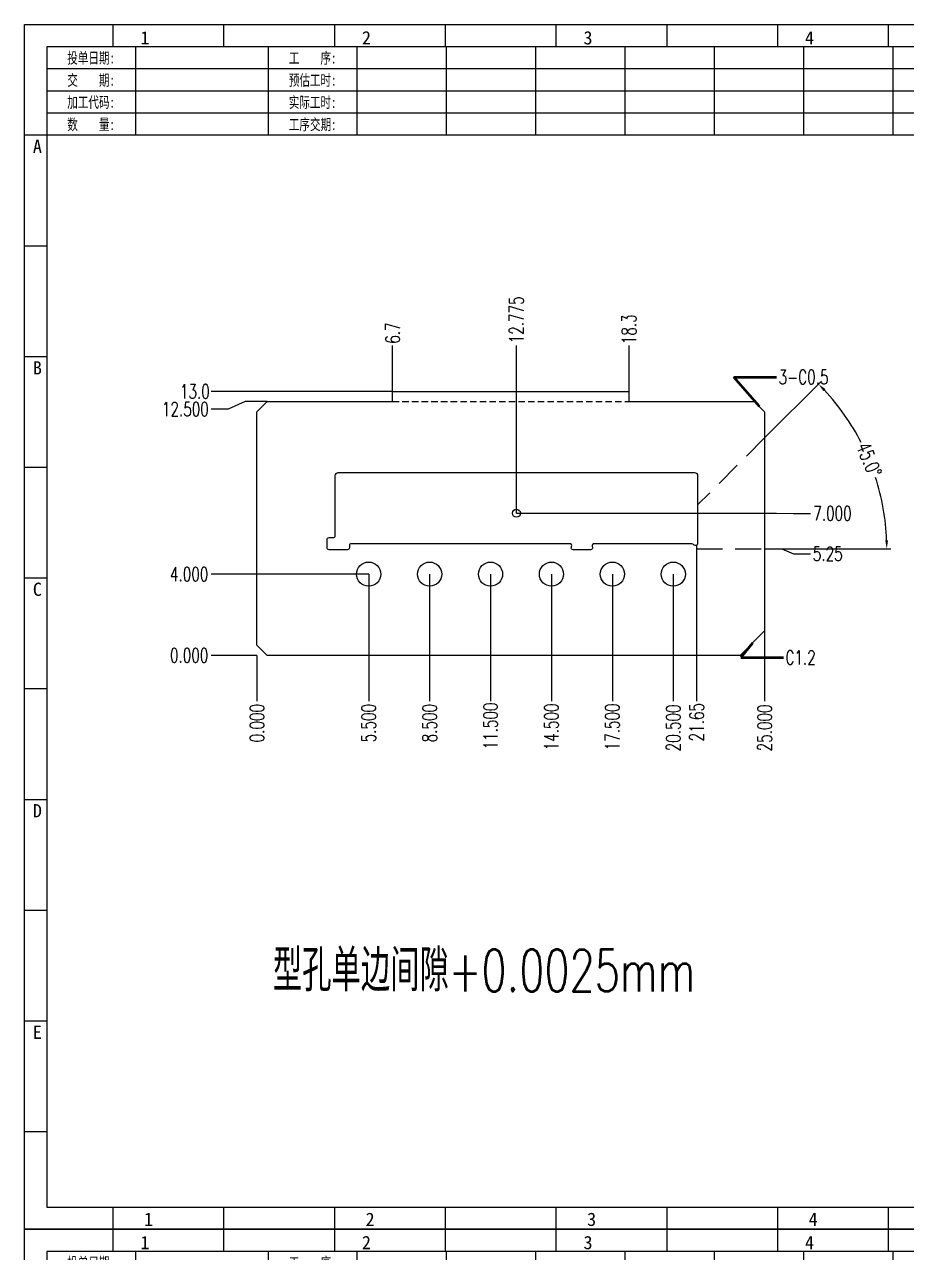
# Model space of a CAD drawing. Header units: millimetres. Extents: x -2852 to 5627, y -2271 to 1849.
# Drawn here: x -2851.7 to -2808.2, y -128.1 to -67.6 of the extents above; entities that cross this region are included whole.
import ezdxf
from ezdxf.enums import TextEntityAlignment as Align

# ---------------------------------------------------------------- set-up
doc = ezdxf.new("R2010")
doc.units = ezdxf.units.MM
doc.header["$PDSIZE"] = 3
doc.linetypes.add('DASHED', pattern=[19.05, 12.7, -6.35])
doc.linetypes.add('DASHED2', pattern=[9.525, 6.35, -3.175])
for name, color, linetype in [('1', 7, 'Continuous'), ('11', 4, 'DASHED2'), ('41', 1, 'Continuous'), ('PUNCH', 1, 'Continuous')]:
    doc.layers.add(name, color=color, linetype=linetype)
doc.styles.add('jet01', font='simplex.shx', dxfattribs={"width": 0.7, "bigfont": 'hztxt.shx'})
doc.styles.add('jet02', font='simplex.shx', dxfattribs={"width": 0.7})
doc.styles.get("Standard").update_dxf_attribs({"font": '仿宋_GB2312_0.ttf', "width": 0.7})
doc.styles.add('TEXTSTYLE_1', font='TRIUMB.TTF')
doc.styles.add('TEXTSTYLE_2', font='TRIUM.TTF')
doc.styles.add('tk', font='', dxfattribs={"width": 0.7})
doc.styles.add('tk 2', font='仿宋_GB2312_0.ttf', dxfattribs={"width": 0.65})
doc.styles.add('tk 4', font='simplex.shx', dxfattribs={"width": 0.65, "bigfont": 'bigfont.shx'})
doc.styles.get('tk').set_extended_font_data('NSimSun')
doc.dimstyles.new('jet02', dxfattribs={"dimtxt": 3.5, "dimasz": 2.1, "dimexe": 1, "dimexo": 0, "dimgap": 0.5, "dimtad": 0, "dimtoh": 1, "dimdec": 3, "dimzin": 9, "dimdsep": 46, "dimtxsty": 'jet02', "dimcen": 0, "dimclrt": 256, "dimazin": 2, "dimtfac": 1, "dimtdec": 3, "dimtofl": 0, "dimtmove": 0, "dimatfit": 1, "dimfxl": 0, "dimarcsym": 0})

# ---------------------------------------------------------------- blocks, each defined once
blk = doc.blocks.new('A3-N')
at = {"layer": '1', "color": 1}
for p, q in [((0, 0), (0, 296.73)), ((0, 296.73), (420, 296.73)), ((21.82, 291.27), (21.82, 296.73)), ((49.09, 291.27), (49.09, 296.73)), ((76.36, 291.27), (76.36, 296.73)), ((103.64, 291.27), (103.64, 296.73)), ((103.64, 291.27), (103.64, 296.73)), ((103.64, 291.27), (103.64, 296.73)), ((130.91, 291.27), (130.91, 296.73)), ((158.18, 291.27), (158.18, 296.73)), ((185.45, 291.27), (185.45, 296.73)), ((212.73, 291.27), (212.73, 296.73)), ((240, 291.27), (240, 296.73)), ((267.27, 291.27), (267.27, 296.73)), ((294.55, 291.27), (294.55, 296.73)), ((321.82, 291.27), (321.82, 296.73)), ((349.09, 291.27), (349.09, 296.73)), ((376.36, 291.27), (376.36, 296.73)), ((403.64, 291.27), (403.64, 296.73)), ((420, 296.73), (420, 1)), ((5.45, 269.45), (0, 269.45)), ((420, 269.45), (414.55, 269.45)), ((5.45, 242.18), (0, 242.18)), ((420, 242.18), (414.55, 242.18)), ((5.45, 214.91), (0, 214.91)), ((420, 214.91), (414.55, 214.91)), ((5.45, 187.64), (0, 187.64)), ((420, 187.64), (414.55, 187.64)), ((5.45, 160.36), (0, 160.36)), ((420, 160.36), (414.55, 160.36)), ((5.45, 133.09), (0, 133.09)), ((420, 133.09), (414.55, 133.09)), ((5.45, 105.82), (0, 105.82)), ((420, 105.82), (414.55, 105.82)), ((5.45, 78.55), (0, 78.55)), ((420, 78.55), (414.55, 78.55)), ((5.45, 51.27), (0, 51.27)), ((222.45, 49.09), (221.45, 49.09)), ((221.45, 49.09), (221.45, 40.36)), ((222.45, 49.09), (414.55, 49.09)), ((232.36, 49.09), (232.36, 40.36)), ((245.45, 49.09), (245.45, 40.36)), ((290.18, 49.09), (290.18, 40.36)), ((302.18, 49.09), (302.18, 40.36)), ((322.91, 49.09), (322.91, 40.36)), ((343.64, 49.09), (343.64, 40.36)), ((392.73, 40.36), (392.73, 49.09)), ((420, 51.27), (414.55, 51.27)), ((258.55, 40.36), (258.55, 5.44)), ((266.45, 40.36), (266.45, 5.44)), ((276.78, 40.36), (276.78, 5.45)), ((291.18, 40.36), (291.18, 5.45)), ((301.51, 40.37), (301.51, 5.46)), ((308.01, 40.36), (308.01, 5.45)), ((354.09, 40.36), (354.09, 5.45)), ((308.01, 32.39), (258.55, 32.39)), ((308.01, 28.54), (258.55, 28.54)), ((414.55, 27.27), (308.01, 27.27)), ((308.01, 24.69), (258.55, 24.69)), ((5.45, 24), (0, 24)), ((420, 24), (414.55, 24)), ((354.09, 19.63), (308.01, 19.63)), ((308.01, 16.99), (258.55, 16.99)), ((414.55, 16.36), (354.09, 16.36)), ((374.55, 16.36), (374.55, 5.45)), ((384.55, 16.36), (384.55, 5.45)), ((394.55, 16.36), (394.55, 5.45)), ((404.55, 16.36), (404.55, 5.45)), ((308.01, 13.14), (258.55, 13.14)), ((372.51, 12.49), (362.69, 11.5)), ((372.51, 12.49), (372.51, 7.25)), ((308.01, 9.29), (258.55, 9.29)), ((308.01, 11.99), (354.09, 11.99)), ((362.69, 11.5), (362.69, 8.23)), ((414.55, 12), (374.55, 12)), ((372.51, 7.25), (362.69, 8.23)), ((21.82, 0), (21.82, 5.45)), ((49.09, 0), (49.09, 5.45)), ((76.36, 0), (76.36, 5.45)), ((103.64, 0), (103.64, 5.45)), ((130.91, 0), (130.91, 5.45)), ((158.18, 0), (158.18, 5.45)), ((185.45, 0), (185.45, 5.45)), ((212.73, 0), (212.73, 5.45)), ((240, 0), (240, 5.45)), ((267.27, 0), (267.27, 5.45)), ((294.55, 0), (294.55, 5.45)), ((321.82, 0), (321.82, 5.45)), ((349.09, 0), (349.09, 5.45)), ((376.36, 0), (376.36, 5.45)), ((403.64, 0), (403.64, 5.45)), ((1, 0), (0, 0)), ((420, 0), (1, 0)), ((420, 0), (420, 1))]:
    blk.add_line(p, q, dxfattribs=at)
at = {"layer": '1'}
for p, q in [((414.55, 278.18), (414.55, 284.73)), ((221.45, 40.36), (221.45, 5.45)), ((221.45, 40.36), (414.55, 40.36)), ((221.45, 40.36), (414.55, 40.36)), ((254.41, 40.36), (254.41, 5.45)), ((283.28, 40.36), (283.28, 5.45)), ((308.01, 36.24), (258.55, 36.24)), ((222.08, 28.67), (254.12, 28.67)), ((308.01, 20.84), (254.41, 20.84))]:
    blk.add_line(p, q, dxfattribs=at)
at = {"layer": '1', "color": 1, "ltscale": 0.05}
for p, q in [((278.93, 34.04), (279.79, 32.56)), ((278.93, 34.04), (280.65, 34.04)), ((281.68, 35.84), (279.79, 32.56)), ((303.66, 34.05), (304.52, 32.56)), ((303.66, 34.05), (305.38, 34.05)), ((306.41, 35.84), (304.52, 32.56)), ((281.68, 31.99), (279.79, 28.71)), ((306.41, 31.99), (304.52, 28.71)), ((278.93, 30.19), (279.79, 28.71)), ((278.93, 30.19), (280.65, 30.19)), ((281.68, 28.14), (279.79, 24.86)), ((303.66, 30.2), (305.38, 30.2)), ((303.66, 30.2), (304.52, 28.71)), ((306.41, 28.14), (304.52, 24.86)), ((278.93, 26.34), (279.79, 24.86)), ((278.93, 26.34), (280.65, 26.34)), ((281.68, 24.29), (279.79, 21.01)), ((303.66, 26.35), (304.52, 24.86)), ((303.66, 26.35), (305.38, 26.35)), ((306.41, 24.29), (304.52, 21.01)), ((278.93, 22.49), (280.65, 22.49)), ((278.93, 22.49), (279.79, 21.01)), ((303.66, 22.5), (305.38, 22.5)), ((303.66, 22.5), (304.52, 21.01)), ((278.93, 18.66), (279.79, 17.17)), ((278.93, 18.66), (280.65, 18.66)), ((281.68, 20.45), (279.79, 17.17)), ((303.66, 18.66), (304.52, 17.18)), ((303.66, 18.66), (305.38, 18.66)), ((306.41, 20.46), (304.52, 17.18)), ((281.68, 16.6), (279.79, 13.32)), ((306.41, 16.61), (304.52, 13.33)), ((278.93, 14.81), (280.65, 14.81)), ((278.93, 14.81), (279.79, 13.32)), ((281.68, 12.75), (279.79, 9.47)), ((303.66, 14.81), (305.38, 14.81)), ((303.66, 14.81), (304.52, 13.33)), ((306.41, 12.76), (304.52, 9.48)), ((278.93, 10.96), (279.79, 9.47)), ((278.93, 10.96), (280.65, 10.96)), ((303.66, 10.96), (304.52, 9.48)), ((303.66, 10.96), (305.38, 10.96)), ((278.93, 7.11), (279.79, 5.62)), ((278.93, 7.11), (280.65, 7.11)), ((281.68, 8.9), (279.79, 5.62)), ((303.66, 7.11), (305.38, 7.11)), ((303.66, 7.11), (304.52, 5.63)), ((306.41, 8.91), (304.52, 5.63))]:
    blk.add_line(p, q, dxfattribs=at)
at = {"layer": '1', "color": 1, "ltscale": 0.1}
for p, q in [((358.01, 13.02), (358.01, 6.71)), ((354.86, 9.87), (361.17, 9.87)), ((362.03, 9.87), (373.54, 9.87))]:
    blk.add_line(p, q, dxfattribs=at)
at = {"layer": '1'}
blk.add_lwpolyline([(221.45, 5.45), (414.55, 5.45), (414.55, 291.27), (5.45, 291.27), (5.45, 5.45), (414.55, 5.45)], dxfattribs=at)
at = {"layer": '1', "color": 7, "linetype": 'Continuous', "const_width": 0.123}
blk.add_lwpolyline([(223.11, 34.74), (252.6, 34.76)], dxfattribs=at)
at = {"layer": '1', "color": 1}
for radius in [2.62, 1.64]:
    blk.add_circle((358.01, 9.87), radius, dxfattribs=at)
at = {"layer": '41'}
for p, q in [((27.27, 291.27), (27.27, 269.45)), ((60, 291.27), (60, 269.45)), ((81.82, 291.27), (81.82, 269.45)), ((103.82, 291.27), (103.82, 269.45)), ((125.82, 291.27), (125.82, 269.45)), ((147.82, 291.27), (147.82, 269.45)), ((169.82, 291.27), (169.82, 269.45)), ((191.82, 291.27), (191.82, 269.45)), ((213.82, 291.27), (213.82, 269.45)), ((235.82, 291.27), (235.82, 269.45)), ((257.82, 291.27), (257.82, 269.45)), ((279.82, 291.27), (279.82, 269.45)), ((301.82, 291.27), (301.82, 269.45)), ((323.82, 291.27), (323.82, 269.45)), ((345.82, 291.27), (345.82, 269.45)), ((367.82, 291.27), (367.82, 269.45)), ((367.82, 285.82), (5.45, 285.82)), ((367.82, 280.36), (5.45, 280.36)), ((367.82, 274.91), (5.45, 274.91)), ((414.55, 269.45), (5.45, 269.45))]:
    blk.add_line(p, q, dxfattribs=at)
at = {"layer": '1', "color": 1}
for s, p in [('1', (29.64, 295.11)), ('2', (84.18, 295.11)), ('3', (138.73, 295.11)), ('4', (193.27, 295.11)), ('5', (247.82, 295.11)), ('6', (302.36, 295.11)), ('7', (356.91, 295.11)), ('8', (411.45, 295.11)), ('1', (30.53, 4.11)), ('2', (85.08, 4.11)), ('3', (139.62, 4.11)), ('4', (194.17, 4.11)), ('5', (248.72, 4.11)), ('6', (303.26, 4.11)), ('7', (357.81, 4.11)), ('8', (412.35, 4.11))]:
    blk.add_text(s, height=3.27, dxfattribs=at).set_placement(p, align=Align.TOP_CENTER)
at = {"layer": '1', "style": 'tk', "width": 0.7}
for s, p in [('投单日期:', (16.36, 288.55)), ('工    序:', (70.91, 288.55)), ('备注：', (375.51, 288.55)), ('交    期:', (16.36, 283.09)), ('预估工时:', (70.91, 283.09)), ('加工代码:', (16.36, 277.64)), ('实际工时:', (70.91, 277.64)), ('数    量:', (16.36, 272.18)), ('工序交期:', (70.91, 272.18))]:
    blk.add_text(s, height=2.727, dxfattribs=at).set_placement(p, align=Align.MIDDLE)
at = {"layer": '1', "color": 1}
for s, p in [('A', (2.04, 268.36)), ('B', (2.04, 213.82)), ('C', (2.04, 159.27)), ('D', (2.04, 104.73)), ('E', (2.04, 50.18))]:
    blk.add_text(s, height=3.27, dxfattribs=at).set_placement(p, align=Align.TOP_LEFT)
for s, p in [('A', (418.37, 268.36)), ('B', (418.37, 213.82)), ('C', (418.37, 159.27)), ('D', (418.37, 104.73)), ('E', (418.37, 50.18))]:
    blk.add_text(s, height=3.27, dxfattribs=at).set_placement(p, align=Align.TOP_RIGHT)
at = {"layer": '1', "color": 1, "style": 'tk 2', "width": 0.7}
for s, height, p in [('序号', 3.273, (222.96, 43.34)), ('件号', 3.273, (234.62, 43.61)), ('零件名称', 3.273, (258.97, 43.61)), ('数量', 3.273, (292.3, 43.78)), ('材料', 3.273, (309.27, 43.78)), ('热处理', 3.273, (328.71, 43.78)), ('外形尺寸', 3.273, (358.94, 43.78)), ('说明', 3.273, (399.61, 43.78)), ('料号：', 2.182, (309.77, 37.46)), ('名称：', 3.273, (355.52, 35.79)), ('图号：', 3.273, (355.52, 22.7)), ('比 例', 2.182, (376.69, 13.18)), ('页 码', 2.182, (386.85, 13.18)), ('版 次', 2.182, (396.31, 13.18)), ('单位', 2.182, (407.35, 13.18))]:
    blk.add_text(s, height=height, dxfattribs=at).set_placement(p)
at = {"layer": '1', "color": 7, "linetype": 'Continuous', "style": 'TEXTSTYLE_1'}
blk.add_text('Amphenol JET', height=2.7, dxfattribs=at).set_placement((223.96, 35.61))
at = {"layer": '1', "color": 7, "linetype": 'Continuous'}
for s, height, style, width, p in [('A Division of Amphenol Corporation', 1.5, 'TEXTSTYLE_2', 0.7, (224.64, 32.29)), ('HangZhou Amphenol JET Interconnect Technology co.,ltd ', 1.2, 'TEXTSTYLE_2', 0.6, (222.47, 29.36)), ('THESE DRAWINGS AND SPECIFICATIONS', 1.5, 'tk 4', 0.6, (224.73, 23.52)), ('ARE THE PROPERTY OF', 1.5, 'tk 4', 0.6, (230.45, 21.35)), ('AND SHALL NOT BE REPRODUCED OR', 1.5, 'tk 4', 0.6, (225.95, 17.17)), ('AMPHENOL CORPORATION', 1.5, 'tk 4', 0.6, (230.04, 19.27)), ('COPIED OR USED AS THE BASIS FOR', 1.5, 'tk 4', 0.6, (225.54, 15.02)), ('THE MANUFACTURE OR SALE OF APPARATUS', 1.5, 'tk 4', 0.6, (223.5, 12.92)), ('WITHOUT THE WRITTEN PERMISSION OF', 1.5, 'tk 4', 0.6, (224.73, 10.67)), ('AMPHENOL CORPORATION.', 1.5, 'tk 4', 0.6, (229.63, 8.4))]:
    blk.add_text(s, height=height, dxfattribs=dict(at, style=style, width=width)).set_placement(p)
at = {"layer": '1', "color": 1, "style": 'tk 2', "width": 0.7}
for s, p in [('X.', (259.64, 34.37)), ('%%P0.2', (267.9, 34.37)), ('X.', (284.37, 34.37)), ('%%P1%%D', (293.12, 34.37)), ('.X', (259.64, 30.28)), ('%%P0.1', (267.9, 30.52)), ('.X', (284.37, 30.28)), ('%%P0.5%%D', (293.12, 30.52)), ('.XX', (259.64, 26.71)), ('%%P0.01', (267.9, 26.67)), ('.XX', (284.37, 26.71)), ('%%P0.1%%D', (293.12, 26.67)), ('.XXX', (259.64, 22.68)), ('%%P0.002', (267.9, 22.82)), ('.XXX', (284.37, 22.68)), ('%%P0.01%%D', (293.12, 22.82)), ('X.', (259.64, 18.97)), ('0/-0.2', (267.9, 18.97)), ('X.', (284.37, 18.97)), ('+0.2/0', (293.12, 18.97)), ('.X', (259.64, 14.88)), ('0/-0.1', (267.9, 15.12)), ('.X', (284.37, 14.88)), ('+0.1/0', (293.12, 15.12)), ('.XX', (259.64, 11.31)), ('0/-0.01', (267.9, 11.27)), ('.XX', (284.37, 11.31)), ('+0.01/0', (293.12, 11.27)), ('.XXX', (259.64, 7.28)), ('0/-0.002', (267.9, 7.42)), ('.XXX', (284.37, 7.28)), ('+0.002/0', (293.12, 7.42))]:
    blk.add_text(s, height=2, dxfattribs=at).set_placement(p, align=Align.MIDDLE_LEFT)
at = {"layer": '1', "color": 1, "ltscale": 0.05, "style": 'tk 2', "width": 0.5}
for s, p in [('6.3', (279.01, 34.26)), ('6.3', (303.74, 34.27)), ('3.2', (279.01, 30.41)), ('3.2', (303.74, 30.42)), ('0.8', (279.01, 26.56)), ('0.8', (303.74, 26.57)), ('0.2', (279.01, 22.71)), ('0.2', (303.74, 22.72)), ('6.3', (279.01, 18.87)), ('6.3', (303.74, 18.88)), ('3.2', (279.01, 15.02)), ('3.2', (303.74, 15.03)), ('0.8', (279.01, 11.17)), ('0.8', (303.74, 11.18)), ('0.2', (279.01, 7.32)), ('0.2', (303.74, 7.33))]:
    blk.add_text(s, height=1.6, dxfattribs=at).set_placement(p)
at = {"layer": '1', "style": 'tk 2', "width": 0.7}
for s, p in [('APPD:', (309.77, 24.21)), ('CHKD:', (309.77, 16.27)), ('DR:', (309.77, 8.35))]:
    blk.add_text(s, height=2.182, dxfattribs=at).set_placement(p)
at = {"layer": '1', "color": 7, "style": 'tk 2', "width": 0.7}
blk.add_text('MM', height=2.182, dxfattribs=at).set_placement((408.31, 7.75))
at = {"layer": '1', "color": 1, "ltscale": 0.05, "char_height": 1.5, "width": 6.3627, "attachment_point": 1, "style": 'tk 2'}
for s, insert in [('尺  寸', (260.31, 39.25)), ('公  差', (268.17, 39.25)), ('粗糙度', (277.98, 39.25)), ('尺  寸', (285.2, 39.25)), ('公  差', (293.18, 39.25)), ('粗糙度', (302.71, 39.26))]:
    blk.add_mtext(s, dxfattribs=dict(at, insert=insert))
at = {"layer": '1', "ltscale": 0.05, "char_height": 2, "width": 2.5195, "attachment_point": 1, "style": 'tk 2'}
for s, insert in [('一般公差', (255.39, 36.11)), ('单侧公差', (255.39, 19.71))]:
    blk.add_mtext(s, dxfattribs=dict(at, insert=insert))
at = {"layer": '1', "color": 1, "ltscale": 0.05, "char_height": 1.2, "width": 5.1396, "attachment_point": 1, "line_spacing_factor": 0.8, "style": 'tk 2'}
for s, insert in [('+0', (261.58, 20.13)), ('-0', (286.31, 19.33)), ('+0', (261.88, 16.09)), ('-0', (286.61, 15.29)), ('+0', (262.79, 12.45)), ('-0', (287.51, 11.65)), ('+0', (263.87, 8.44)), ('-0', (288.59, 7.64))]:
    blk.add_mtext(s, dxfattribs=dict(at, insert=insert))
at = {"layer": '1', "style": 'tk 2', "width": 0.7}
for tag, p in [('PATR-NO1', (309.84, 32.96)), ('TITLE', (365.74, 30.9)), ('PATR-NO2', (309.84, 27.81)), ('DWG-NO:', (366.54, 18.14))]:
    blk.add_attdef(tag, p, '', height=3.27, dxfattribs=at)
at = {"layer": '1', "color": 1, "style": 'tk 2', "width": 0.7}
for tag, p in [('DRAW', (314.55, 7.27)), ('DATE', (334.72, 7.32))]:
    blk.add_attdef(tag, p, '', height=3.49, dxfattribs=at)
at = {"layer": '1', "style": 'tk 2', "width": 0.7}
for tag, p in [('SCALE', (376.55, 8.73)), ('SHEET', (386.6, 8.72)), ('REV', (397.38, 8.73))]:
    blk.add_attdef(tag, text='', height=2.18, dxfattribs=at).set_placement(p, align=Align.MIDDLE_LEFT)
blk = doc.blocks.new('*D635')
at = {"layer": '41', "ltscale": 0.05}
blk.add_line((-1925.031, -2551.068), (-1927.291, -2551.068), dxfattribs=at)
at = {"layer": 'Defpoints', "color": 0, "ltscale": 0.05}
for p in [(-1927.291, -2551.068), (-1925.031, -2551.068), (-1925.031, -2551.068)]:
    blk.add_point(p, dxfattribs=at)
at = {"layer": '41', "ltscale": 0.05, "insert": (-1928.371, -2551.068), "char_height": 0.7, "attachment_point": 5, "style": 'jet02'}
blk.add_mtext('0.000', dxfattribs=at)
blk = doc.blocks.new('*D636')
at = {"layer": '41', "ltscale": 0.05}
blk.add_line((-1919.531, -2547.068), (-1927.291, -2547.068), dxfattribs=at)
at = {"layer": 'Defpoints', "color": 0, "ltscale": 0.05}
for p in [(-1927.291, -2547.068), (-1919.531, -2547.068), (-1925.031, -2551.068)]:
    blk.add_point(p, dxfattribs=at)
at = {"layer": '41', "ltscale": 0.05, "insert": (-1928.371, -2547.068), "char_height": 0.7, "attachment_point": 5, "style": 'jet02'}
blk.add_mtext('4.000', dxfattribs=at)
blk = doc.blocks.new('*D637')
at = {"layer": '41', "ltscale": 0.05}
for p, q in [((-1925.611, -2538.568), (-1926.451, -2538.943)), ((-1924.531, -2538.568), (-1925.611, -2538.568)), ((-1926.451, -2538.943), (-1927.291, -2538.943))]:
    blk.add_line(p, q, dxfattribs=at)
at = {"layer": 'Defpoints', "color": 0, "ltscale": 0.05}
for p in [(-1924.531, -2538.568), (-1927.291, -2538.943), (-1925.031, -2551.068)]:
    blk.add_point(p, dxfattribs=at)
at = {"layer": '41', "ltscale": 0.05, "insert": (-1928.558, -2538.943), "char_height": 0.7, "attachment_point": 5, "style": 'jet02'}
blk.add_mtext('12.500', dxfattribs=at)
blk = doc.blocks.new('*D638')
at = {"layer": '41', "ltscale": 0.05}
blk.add_line((-1918.351, -2538.068), (-1927.291, -2538.068), dxfattribs=at)
at = {"layer": 'Defpoints', "color": 0, "ltscale": 0.05}
for p in [(-1927.291, -2538.068), (-1918.351, -2538.068), (-1925.031, -2551.068)]:
    blk.add_point(p, dxfattribs=at)
at = {"layer": '41', "ltscale": 0.05, "insert": (-1928.091, -2538.068), "char_height": 0.7, "attachment_point": 5, "style": 'jet02'}
blk.add_mtext('13.0', dxfattribs=at)
blk = doc.blocks.new('*D639')
at = {"layer": '41', "ltscale": 0.05}
for p, q in [((-1900.031, -2545.818), (-1899.191, -2545.818)), ((-1899.191, -2545.818), (-1898.61, -2546.069)), ((-1898.61, -2546.069), (-1897.77, -2546.069))]:
    blk.add_line(p, q, dxfattribs=at)
at = {"layer": 'Defpoints', "color": 0, "ltscale": 0.05}
for p in [(-1900.031, -2545.818), (-1897.77, -2546.069), (-1925.031, -2551.068)]:
    blk.add_point(p, dxfattribs=at)
at = {"layer": '41', "ltscale": 0.05, "insert": (-1896.924, -2546.069), "char_height": 0.7, "attachment_point": 5, "style": 'jet02'}
blk.add_mtext('5.25', dxfattribs=at)
blk = doc.blocks.new('*D640')
at = {"layer": '41', "ltscale": 0.05}
for p, q in [((-1912.256, -2544.068), (-1899.45, -2544.068)), ((-1899.45, -2544.068), (-1898.61, -2544.075)), ((-1898.61, -2544.075), (-1897.77, -2544.075))]:
    blk.add_line(p, q, dxfattribs=at)
at = {"layer": 'Defpoints', "color": 0, "ltscale": 0.05}
for p in [(-1912.256, -2544.068), (-1897.77, -2544.075), (-1925.031, -2551.068)]:
    blk.add_point(p, dxfattribs=at)
at = {"layer": '41', "ltscale": 0.05, "insert": (-1896.69, -2544.075), "char_height": 0.7, "attachment_point": 5, "style": 'jet02'}
blk.add_mtext('7.000', dxfattribs=at)
blk = doc.blocks.new('*D641')
at = {"layer": '41', "ltscale": 0.05}
blk.add_line((-1925.031, -2551.068), (-1925.031, -2553.329), dxfattribs=at)
at = {"layer": 'Defpoints', "color": 0, "ltscale": 0.05}
for p in [(-1925.031, -2551.068), (-1925.031, -2551.068), (-1925.031, -2553.329)]:
    blk.add_point(p, dxfattribs=at)
at = {"layer": '41', "ltscale": 0.05, "insert": (-1925.031, -2554.409), "char_height": 0.7, "attachment_point": 5, "rotation": 90, "style": 'jet02'}
blk.add_mtext('0.000', dxfattribs=at)
blk = doc.blocks.new('*D642')
at = {"layer": '41', "ltscale": 0.05}
blk.add_line((-1919.531, -2547.068), (-1919.531, -2553.329), dxfattribs=at)
at = {"layer": 'Defpoints', "color": 0, "ltscale": 0.05}
for p in [(-1919.531, -2547.068), (-1925.031, -2551.068), (-1919.531, -2553.329)]:
    blk.add_point(p, dxfattribs=at)
at = {"layer": '41', "ltscale": 0.05, "insert": (-1919.531, -2554.409), "char_height": 0.7, "attachment_point": 5, "rotation": 90, "style": 'jet02'}
blk.add_mtext('5.500', dxfattribs=at)
blk = doc.blocks.new('*D643')
at = {"layer": '41', "ltscale": 0.05}
blk.add_line((-1916.531, -2547.068), (-1916.531, -2553.329), dxfattribs=at)
at = {"layer": 'Defpoints', "color": 0, "ltscale": 0.05}
for p in [(-1916.531, -2547.068), (-1925.031, -2551.068), (-1916.531, -2553.329)]:
    blk.add_point(p, dxfattribs=at)
at = {"layer": '41', "ltscale": 0.05, "insert": (-1916.531, -2554.409), "char_height": 0.7, "attachment_point": 5, "rotation": 90, "style": 'jet02'}
blk.add_mtext('8.500', dxfattribs=at)
blk = doc.blocks.new('*D644')
at = {"layer": '41', "ltscale": 0.05}
blk.add_line((-1913.531, -2547.068), (-1913.531, -2553.329), dxfattribs=at)
at = {"layer": 'Defpoints', "color": 0, "ltscale": 0.05}
for p in [(-1913.531, -2547.068), (-1925.031, -2551.068), (-1913.531, -2553.329)]:
    blk.add_point(p, dxfattribs=at)
at = {"layer": '41', "ltscale": 0.05, "insert": (-1913.531, -2554.549), "char_height": 0.7, "attachment_point": 5, "rotation": 90, "style": 'jet02'}
blk.add_mtext('11.500', dxfattribs=at)
blk = doc.blocks.new('*D645')
at = {"layer": '41', "ltscale": 0.05}
blk.add_line((-1910.531, -2547.068), (-1910.531, -2553.329), dxfattribs=at)
at = {"layer": 'Defpoints', "color": 0, "ltscale": 0.05}
for p in [(-1910.531, -2547.068), (-1925.031, -2551.068), (-1910.531, -2553.329)]:
    blk.add_point(p, dxfattribs=at)
at = {"layer": '41', "ltscale": 0.05, "insert": (-1910.531, -2554.595), "char_height": 0.7, "attachment_point": 5, "rotation": 90, "style": 'jet02'}
blk.add_mtext('14.500', dxfattribs=at)
blk = doc.blocks.new('*D646')
at = {"layer": '41', "ltscale": 0.05}
blk.add_line((-1907.531, -2547.068), (-1907.531, -2553.329), dxfattribs=at)
at = {"layer": 'Defpoints', "color": 0, "ltscale": 0.05}
for p in [(-1907.531, -2547.068), (-1925.031, -2551.068), (-1907.531, -2553.329)]:
    blk.add_point(p, dxfattribs=at)
at = {"layer": '41', "ltscale": 0.05, "insert": (-1907.531, -2554.595), "char_height": 0.7, "attachment_point": 5, "rotation": 90, "style": 'jet02'}
blk.add_mtext('17.500', dxfattribs=at)
blk = doc.blocks.new('*D647')
at = {"layer": '41', "ltscale": 0.05}
blk.add_line((-1904.531, -2547.068), (-1904.531, -2553.329), dxfattribs=at)
at = {"layer": 'Defpoints', "color": 0, "ltscale": 0.05}
for p in [(-1904.531, -2547.068), (-1925.031, -2551.068), (-1904.531, -2553.329)]:
    blk.add_point(p, dxfattribs=at)
at = {"layer": '41', "ltscale": 0.05, "insert": (-1904.531, -2554.642), "char_height": 0.7, "attachment_point": 5, "rotation": 90, "style": 'jet02'}
blk.add_mtext('20.500', dxfattribs=at)
blk = doc.blocks.new('*D648')
at = {"layer": '41', "ltscale": 0.05}
blk.add_line((-1903.381, -2545.818), (-1903.381, -2553.329), dxfattribs=at)
at = {"layer": 'Defpoints', "color": 0, "ltscale": 0.05}
for p in [(-1903.381, -2545.818), (-1925.031, -2551.068), (-1903.381, -2553.329)]:
    blk.add_point(p, dxfattribs=at)
at = {"layer": '41', "ltscale": 0.05, "insert": (-1903.381, -2554.362), "char_height": 0.7, "attachment_point": 5, "rotation": 90, "style": 'jet02'}
blk.add_mtext('21.65', dxfattribs=at)
blk = doc.blocks.new('*D649')
at = {"layer": '41', "ltscale": 0.05}
blk.add_line((-1900.031, -2549.868), (-1900.031, -2553.329), dxfattribs=at)
at = {"layer": 'Defpoints', "color": 0, "ltscale": 0.05}
for p in [(-1900.031, -2549.868), (-1925.031, -2551.068), (-1900.031, -2553.329)]:
    blk.add_point(p, dxfattribs=at)
at = {"layer": '41', "ltscale": 0.05, "insert": (-1900.031, -2554.642), "char_height": 0.7, "attachment_point": 5, "rotation": 90, "style": 'jet02'}
blk.add_mtext('25.000', dxfattribs=at)
blk = doc.blocks.new('*D650')
at = {"layer": '41', "ltscale": 0.05}
blk.add_line((-1918.351, -2538.068), (-1918.351, -2535.808), dxfattribs=at)
at = {"layer": 'Defpoints', "color": 0, "ltscale": 0.05}
for p in [(-1918.351, -2535.808), (-1918.351, -2538.068), (-1925.031, -2551.068)]:
    blk.add_point(p, dxfattribs=at)
at = {"layer": '41', "ltscale": 0.05, "insert": (-1918.351, -2535.194), "char_height": 0.7, "attachment_point": 5, "rotation": 90, "style": 'jet02'}
blk.add_mtext('6.7', dxfattribs=at)
blk = doc.blocks.new('*D651')
at = {"layer": '41', "ltscale": 0.05}
blk.add_line((-1912.256, -2544.068), (-1912.256, -2535.808), dxfattribs=at)
at = {"layer": 'Defpoints', "color": 0, "ltscale": 0.05}
for p in [(-1912.256, -2535.808), (-1912.256, -2544.068), (-1925.031, -2551.068)]:
    blk.add_point(p, dxfattribs=at)
at = {"layer": '41', "ltscale": 0.05, "insert": (-1912.256, -2534.541), "char_height": 0.7, "attachment_point": 5, "rotation": 90, "style": 'jet02'}
blk.add_mtext('12.775', dxfattribs=at)
blk = doc.blocks.new('*D652')
at = {"layer": '41', "ltscale": 0.05}
blk.add_line((-1906.711, -2538.068), (-1906.711, -2535.808), dxfattribs=at)
at = {"layer": 'Defpoints', "color": 0, "ltscale": 0.05}
for p in [(-1906.711, -2535.808), (-1906.711, -2538.068), (-1925.031, -2551.068)]:
    blk.add_point(p, dxfattribs=at)
at = {"layer": '41', "ltscale": 0.05, "insert": (-1906.711, -2535.008), "char_height": 0.7, "attachment_point": 5, "rotation": 90, "style": 'jet02'}
blk.add_mtext('18.3', dxfattribs=at)
blk = doc.blocks.new('*D653')
at = {"layer": '41', "ltscale": 0.05}
for p, q in [((-1900.031, -2540.361), (-1897.235, -2537.565)), ((-1900.031, -2545.818), (-1893.816, -2545.818))]:
    blk.add_line(p, q, dxfattribs=at)
for start, end in [(27.14164, 42.90219), (2.09781, 17.85836)]:
    blk.add_arc((-1905.488, -2545.818), 11.472, start, end, dxfattribs=at)
for points in [[(-1897.135, -2538.057), (-1897.034, -2537.96), (-1897.376, -2537.706)], [(-1893.954, -2545.397), (-1894.094, -2545.399), (-1894.016, -2545.818)]]:
    blk.add_solid(points, dxfattribs=at)
at = {"layer": 'Defpoints', "color": 0, "ltscale": 0.05}
for p in [(-1900.031, -2540.361), (-1894.407, -2542.849), (-1903.331, -2543.661), (-1903.381, -2545.818), (-1900.031, -2545.818)]:
    blk.add_point(p, dxfattribs=at)
at = {"layer": '41', "ltscale": 0.05, "insert": (-1894.889, -2541.428), "char_height": 0.7, "attachment_point": 5, "rotation": 292.5, "style": 'jet02'}
blk.add_mtext('45.0°', dxfattribs=at)

msp = doc.modelspace()

# ---------------------------------------------------------------- linework, layer by layer
at = {"layer": '1', "ltscale": 0.05}
for p, q in [((-2833.5584, -86.1383), (-2833.5584, -85.6383)), ((-2833.5584, -85.6383), (-2821.9184, -85.6383)), ((-2821.9184, -86.1383), (-2821.9184, -85.6383)), ((-2840.2384, -86.6383), (-2839.7384, -86.1383)), ((-2839.7384, -86.1383), (-2833.5584, -86.1383)), ((-2821.9184, -86.1383), (-2815.7384, -86.1383)), ((-2815.7384, -86.1383), (-2815.2384, -86.6383)), ((-2840.2384, -98.1383), (-2840.2384, -86.6383)), ((-2815.2384, -86.6383), (-2815.2384, -97.4383)), ((-2815.2384, -97.4383), (-2816.4384, -98.6383)), ((-2839.7384, -98.6383), (-2840.2384, -98.1383)), ((-2816.4384, -98.6383), (-2839.7384, -98.6383))]:
    msp.add_line(p, q, dxfattribs=at)
at = {"layer": '11', "ltscale": 0.05}
msp.add_line((-2833.5584, -86.1383), (-2821.9184, -86.1383), dxfattribs=at)
at = {"layer": '11', "linetype": 'DASHED', "ltscale": 0.1}
for points in [[(-2815.2384, -87.9312), (-2818.5384, -91.2312)], [(-2818.5884, -93.2249), (-2818.5884, -93.3883), (-2815.2384, -93.3883)]]:
    msp.add_lwpolyline(points, dxfattribs=at)
at = {"layer": 'PUNCH', "ltscale": 0.05}
msp.add_lwpolyline([(-2836.7884, -93.3383), (-2836.7884, -92.9383, -0.4142136), (-2836.6884, -92.8383), (-2836.4884, -92.8383, 0.4142136), (-2836.3884, -92.7383), (-2836.3884, -89.7883, -0.4142136), (-2836.2384, -89.6383), (-2818.6884, -89.6383, -0.4142136), (-2818.5384, -89.7883), (-2818.5384, -93.1383, -0.6885003), (-2818.713, -93.205, 0.2134218), (-2818.862, -93.1383), (-2823.637, -93.1383, 0.5205671), (-2823.7309, -93.2725), (-2823.7194, -93.3041, -0.5205671), (-2823.8134, -93.4383), (-2824.6634, -93.4383, -0.5205671), (-2824.7574, -93.3041), (-2824.7459, -93.2725, 0.5205671), (-2824.8399, -93.1383), (-2835.5884, -93.1383, 0.4142136), (-2835.6884, -93.2383), (-2835.6884, -93.3383, -0.4142136), (-2835.7884, -93.4383), (-2836.6884, -93.4383, -0.4142136)], format="xyb", close=True, dxfattribs=at)
for centre, radius in [((-2827.4634, -91.6383), 0.2), ((-2834.7384, -94.6383), 0.595), ((-2831.7384, -94.6383), 0.595), ((-2828.7384, -94.6383), 0.595), ((-2825.7384, -94.6383), 0.595), ((-2822.7384, -94.6383), 0.595), ((-2819.7384, -94.6383), 0.595)]:
    msp.add_circle(centre, radius, dxfattribs=at)

# ---------------------------------------------------------------- block references
at = {"layer": '1', "ltscale": 0.05, "xscale": 0.2000000000000455, "yscale": 0.2000000000000455, "zscale": 0.2000000000000455}
for p, values in [((-2851.6835, -126.9126), {'DWG-NO:': 'CMY1000A-S20A', 'TITLE': '冲模镶件', 'REV': 'A', 'SHEET': '1 / 1', 'DRAW': 'tlr', 'DATE': '2019-01-16', 'PATR-NO1': 'XCede HDU2 3PR SHIELD A', 'PATR-NO2': '959-3EA4-A22', 'SCALE': '1 : 1'}), ((-2851.6835, -186.2581), {'DWG-NO:': 'CMY1000A-S20B', 'TITLE': '冲模镶件', 'REV': 'A', 'SHEET': '1 / 1', 'DRAW': 'tlr', 'DATE': '2019-01-16', 'PATR-NO1': 'XCede HDU2 3PR SHIELD A', 'PATR-NO2': '959-3EA4-A22', 'SCALE': '1 : 1'})]:
    msp.add_blockref('A3-N', p, dxfattribs=at).add_auto_attribs(values)

# ---------------------------------------------------------------- texts
at = {"layer": '1', "ltscale": 0.05, "style": 'jet01', "width": 0.7}
msp.add_text('型孔单边间隙+0.0025mm', height=2.064003, dxfattribs=at).set_placement((-2839.4592, -115.1922))
at = {"layer": '41', "ltscale": 0.05, "char_height": 0.7, "attachment_point": 4, "style": 'jet02'}
for s, insert in [('3-C0.5', (-2814.554, -84.9301)), ('C1.2', (-2814.2142, -98.7448))]:
    msp.add_mtext(s, dxfattribs=dict(at, insert=insert))

# ---------------------------------------------------------------- dimensions: what is measured, and where the dimension line sits
at = {"layer": '41', "ltscale": 0.05}
for feature_location, offset, dtype, origin, override, picture, middle, set_off in [((-2827.4634, -91.6383), (0, 8.2604), 1, (-2840.2384, -98.6383), {"dimscale": 0.2, "dimtoh": 0, "dimzin": 1, "dimclrd": 256, "dimclre": 256, "dimadec": 3, "dimazin": 0, "dimatfit": 3, "dimlwd": 65535, "dimlwe": 65535}, '*D651', (-2827.4634, -82.1112), (-915.2077, 2452.4298)), ((-2821.9184, -85.6383), (0, 2.2604), 1, (-2840.2384, -98.6383), {"dimscale": 0.2, "dimtoh": 0, "dimdec": 1, "dimzin": 1, "dimclrd": 256, "dimclre": 256, "dimadec": 1, "dimazin": 0, "dimatfit": 3, "dimlwd": 65535, "dimlwe": 65535}, '*D652', (-2821.9184, -82.5779), (-915.2077, 2452.4298)), ((-2833.5584, -85.6383), (0, 2.2604), 1, (-2840.2384, -98.6383), {"dimscale": 0.2, "dimtoh": 0, "dimdec": 1, "dimzin": 1, "dimclrd": 256, "dimclre": 256, "dimadec": 1, "dimazin": 0, "dimatfit": 3, "dimlwd": 65535, "dimlwe": 65535}, '*D650', (-2833.5584, -82.7646), (-915.2077, 2452.4298)), ((-2833.5584, -85.6383), (-8.9404, 0), 0, (-2840.2384, -98.6383), {"dimscale": 0.2, "dimtoh": 0, "dimdec": 1, "dimzin": 1, "dimclrd": 256, "dimclre": 256, "dimadec": 1, "dimazin": 0, "dimatfit": 3, "dimlwd": 65535, "dimlwe": 65535}, '*D638', (-2843.2988, -85.6383), (-915.2077, 2452.4298)), ((-2839.7384, -86.1383), (-2.7604, -0.375), 0, (-2840.2384, -98.6383), {"dimscale": 0.2, "dimtoh": 0, "dimzin": 1, "dimclrd": 256, "dimclre": 256, "dimadec": 3, "dimazin": 0, "dimatfit": 3, "dimlwd": 65535, "dimlwe": 65535}, '*D637', (-2843.7655, -86.5133), (-915.2077, 2452.4298)), ((-2827.4634, -91.6383), (14.4854, -0.007), 0, (-2840.2384, -98.6383), {"dimscale": 0.2, "dimtoh": 0, "dimzin": 1, "dimclrd": 256, "dimclre": 256, "dimadec": 3, "dimazin": 0, "dimatfit": 3, "dimlwd": 65535, "dimlwe": 65535}, '*D640', (-2811.898, -91.6453), (-915.2077, 2452.4298)), ((-2815.2384, -93.3883), (2.2604, -0.2508), 0, (-2840.2384, -98.6383), {"dimscale": 0.2, "dimtoh": 0, "dimdec": 2, "dimzin": 1, "dimclrd": 256, "dimclre": 256, "dimazin": 0, "dimatfit": 3, "dimlwd": 65535, "dimlwe": 65535}, '*D639', (-2812.1313, -93.6391), (-915.2077, 2452.4298)), ((-2818.5884, -93.3883), (0, -7.5104), 1, (-2840.2384, -98.6383), {"dimscale": 0.2, "dimtoh": 0, "dimdec": 2, "dimzin": 1, "dimclrd": 256, "dimclre": 256, "dimazin": 0, "dimatfit": 3, "dimlwd": 65535, "dimlwe": 65535}, '*D648', (-2818.5884, -101.932), (-915.2077, 2452.4298)), ((-2834.7384, -94.6383), (-7.7604, 0), 0, (-2840.2384, -98.6383), {"dimscale": 0.2, "dimtoh": 0, "dimzin": 1, "dimclrd": 256, "dimclre": 256, "dimadec": 3, "dimazin": 0, "dimatfit": 3, "dimlwd": 65535, "dimlwe": 65535}, '*D636', (-2843.5788, -94.6383), (-915.2077, 2452.4298)), ((-2834.7384, -94.6383), (0, -6.2604), 1, (-2840.2384, -98.6383), {"dimscale": 0.2, "dimtoh": 0, "dimzin": 1, "dimclrd": 256, "dimclre": 256, "dimadec": 3, "dimazin": 0, "dimatfit": 3, "dimlwd": 65535, "dimlwe": 65535}, '*D642', (-2834.7384, -101.9787), (-915.2077, 2452.4298)), ((-2831.7384, -94.6383), (0, -6.2604), 1, (-2840.2384, -98.6383), {"dimscale": 0.2, "dimtoh": 0, "dimzin": 1, "dimclrd": 256, "dimclre": 256, "dimadec": 3, "dimazin": 0, "dimatfit": 3, "dimlwd": 65535, "dimlwe": 65535}, '*D643', (-2831.7384, -101.9787), (-915.2077, 2452.4298)), ((-2828.7384, -94.6383), (0, -6.2604), 1, (-2840.2384, -98.6383), {"dimscale": 0.2, "dimtoh": 0, "dimzin": 1, "dimclrd": 256, "dimclre": 256, "dimadec": 3, "dimazin": 0, "dimatfit": 3, "dimlwd": 65535, "dimlwe": 65535}, '*D644', (-2828.7384, -102.1187), (-915.2077, 2452.4298)), ((-2825.7384, -94.6383), (0, -6.2604), 1, (-2840.2384, -98.6383), {"dimscale": 0.2, "dimtoh": 0, "dimzin": 1, "dimclrd": 256, "dimclre": 256, "dimadec": 3, "dimazin": 0, "dimatfit": 3, "dimlwd": 65535, "dimlwe": 65535}, '*D645', (-2825.7384, -102.1654), (-915.2077, 2452.4298)), ((-2822.7384, -94.6383), (0, -6.2604), 1, (-2840.2384, -98.6383), {"dimscale": 0.2, "dimtoh": 0, "dimzin": 1, "dimclrd": 256, "dimclre": 256, "dimadec": 3, "dimazin": 0, "dimatfit": 3, "dimlwd": 65535, "dimlwe": 65535}, '*D646', (-2822.7384, -102.1654), (-915.2077, 2452.4298)), ((-2819.7384, -94.6383), (0, -6.2604), 1, (-2840.2384, -98.6383), {"dimscale": 0.2, "dimtoh": 0, "dimzin": 1, "dimclrd": 256, "dimclre": 256, "dimadec": 3, "dimazin": 0, "dimatfit": 3, "dimlwd": 65535, "dimlwe": 65535}, '*D647', (-2819.7384, -102.212), (-915.2077, 2452.4298)), ((-2815.2384, -97.4383), (0, -3.4604), 1, (-2840.2384, -98.6383), {"dimscale": 0.2, "dimtoh": 0, "dimzin": 1, "dimclrd": 256, "dimclre": 256, "dimadec": 3, "dimazin": 0, "dimatfit": 3, "dimlwd": 65535, "dimlwe": 65535}, '*D649', (-2815.2384, -102.212), (-915.2077, 2452.4298)), ((-2840.2384183214, -98.6382984087), (-2.2604129586, 0), 0, (-2840.2384183214, -98.6382984087), {"dimscale": 0.2, "dimtoh": 0, "dimzin": 1, "dimclrd": 256, "dimclre": 256, "dimadec": 3, "dimazin": 0, "dimatfit": 3, "dimlwd": 65535, "dimlwe": 65535}, '*D635', (-2843.57883128, -98.6382984087), (-915.2077048823, 2452.4298167741)), ((-2840.2384183214, -98.6382984087), (0, -2.2604129586), 1, (-2840.2384183214, -98.6382984087), {"dimscale": 0.2, "dimtoh": 0, "dimzin": 1, "dimclrd": 256, "dimclre": 256, "dimadec": 3, "dimazin": 0, "dimatfit": 3, "dimlwd": 65535, "dimlwe": 65535}, '*D641', (-2840.2384183214, -101.9787113673), (-915.2077048823, 2452.4298167741))]:
    dim = msp.add_ordinate_dim(feature_location=feature_location, offset=offset, dtype=dtype, origin=origin, dimstyle='jet02', override=override, dxfattribs=at)
    dim.commit()
    dim.dimension.update_dxf_attribs({"geometry": picture, "text_midpoint": middle, "insert": set_off})
dim = msp.add_angular_dim_2l(base=(-2809.6146, -90.4192), line1=((-2818.5884, -93.3883), (-2815.2384, -93.3883)), line2=((-2815.2384, -87.9312), (-2818.5384, -91.2312)), dimstyle='jet02', override={"dimscale": 0.2, "dimtoh": 0, "dimdec": 1, "dimzin": 1, "dimclrd": 256, "dimclre": 256, "dimadec": 1, "dimazin": 0, "dimatfit": 3, "dimlwd": 65535, "dimlwe": 65535}, dxfattribs=at)
dim.commit()
dim.dimension.update_dxf_attribs({"geometry": '*D653', "text_midpoint": (-2810.097, -88.9982), "insert": (-915.2077, 2452.4298)})

# ---------------------------------------------------------------- leaders
at = {"layer": '41', "ltscale": 0.05, "annotation_type": 0, "has_hookline": 1, "hookline_direction": 0}
for points, text_width in [([(-2815.4884, -86.3883), (-2816.754, -84.9301), (-2814.654, -84.9301)], 2.59), ([(-2815.8384, -98.0383), (-2816.4142, -98.7448), (-2814.3142, -98.7448)], 1.4233)]:
    msp.add_leader(points, dimstyle='jet02', override={"dimscale": 0.2, "dimtoh": 0, "dimdec": 1, "dimzin": 1, "dimclrd": 256, "dimclre": 256, "dimadec": 1, "dimazin": 0, "dimatfit": 3, "dimlwd": 65535, "dimlwe": 65535}, dxfattribs=dict(at, text_width=text_width))

doc.saveas('drawing.dxf')
